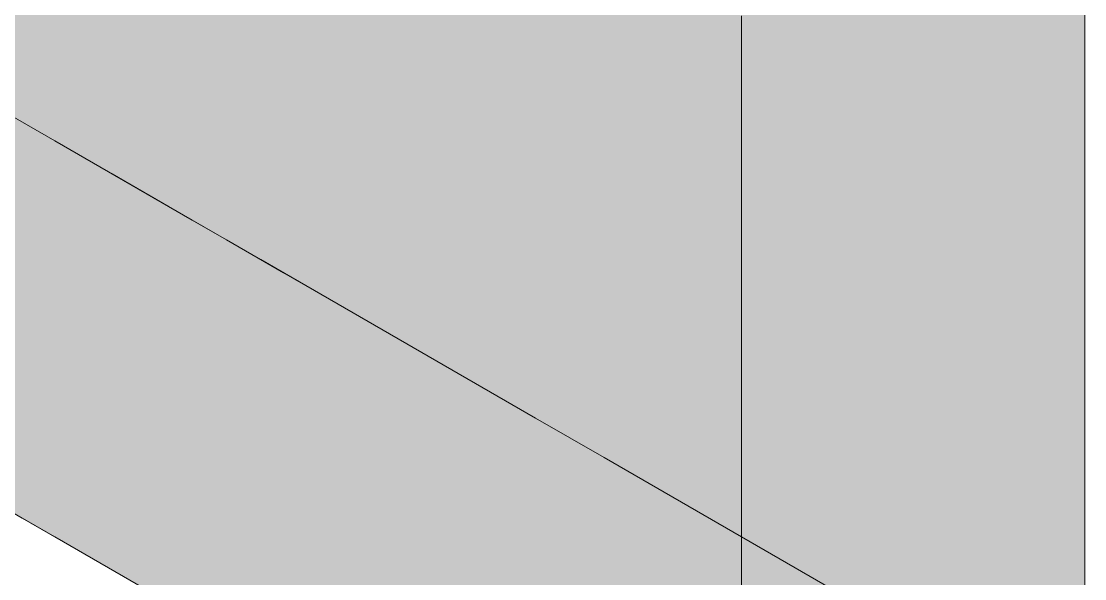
# Model space of a CAD drawing. Header units: metres. Extents: x 349021 to 349543, y 9281040 to 9281959.
# Drawn here: x 349203.1457 to 349203.5481, y 9281043.4291 to 9281043.6403 of the extents above; entities that cross this region are included whole.
import ezdxf

# ---------------------------------------------------------------- set-up
doc = ezdxf.new("R2010")
doc.units = ezdxf.units.M
doc.header["$LTSCALE"] = 0.25
doc.layers.add('ISO-3D', color=7, linetype='CONTINUOUS', lineweight=13)
doc.layers.add('ISO-3D-ARISTAS', color=250, linetype='CONTINUOUS', lineweight=13)

msp = doc.modelspace()

# ---------------------------------------------------------------- linework, layer by layer
at = {"layer": 'ISO-3D', "true_color": 0x9e9d98}
for points in [[(349203.47017, 9281043.64), (349203.44419, 9281043.655), (349203.47017, 9281043.66812), (349203.44419, 9281043.68312)], [(349203.52213, 9281043.63812), (349203.49615, 9281043.65312), (349203.52213, 9281043.66625), (349203.49615, 9281043.68125)], [(349203.18005, 9281043.63875), (349203.1584, 9281043.65125), (349203.18005, 9281043.66687), (349203.1584, 9281043.67937)], [(349203.2883, 9281043.6325), (349203.26665, 9281043.645), (349203.2883, 9281043.66062), (349203.26665, 9281043.67312)], [(349203.34026, 9281043.63062), (349203.31428, 9281043.64562), (349203.34026, 9281043.65875), (349203.31428, 9281043.67375)], [(349203.39222, 9281043.62875), (349203.36624, 9281043.64375), (349203.39222, 9281043.65687), (349203.36624, 9281043.67187)], [(349203.14603, 9281043.62583), (349203.12128, 9281043.64011), (349203.14603, 9281043.65477), (349203.12128, 9281043.66906)], [(349203.19551, 9281043.6262), (349203.17077, 9281043.64049), (349203.19551, 9281043.65515), (349203.17077, 9281043.66944)], [(349203.245, 9281043.62658), (349203.22026, 9281043.64086), (349203.245, 9281043.65553), (349203.22026, 9281043.66981)], [(349203.245, 9281043.62937), (349203.22335, 9281043.64187), (349203.245, 9281043.6575), (349203.22335, 9281043.67)], [(349203.29449, 9281043.62695), (349203.26974, 9281043.64124), (349203.29449, 9281043.6559), (349203.26974, 9281043.67019)], [(349203.34397, 9281043.62733), (349203.31923, 9281043.64162), (349203.34397, 9281043.65628), (349203.31923, 9281043.67056)], [(349203.39346, 9281043.62771), (349203.36872, 9281043.64199), (349203.39346, 9281043.65665), (349203.36872, 9281043.67094)], [(349203.44419, 9281043.62687), (349203.41821, 9281043.64187), (349203.44419, 9281043.655), (349203.41821, 9281043.67)], [(349203.49615, 9281043.625), (349203.47017, 9281043.64), (349203.49615, 9281043.65312), (349203.47017, 9281043.66812)], [(349203.1584, 9281043.62312), (349203.13242, 9281043.63812), (349203.1584, 9281043.65125), (349203.13242, 9281043.66625)], [(349203.2017, 9281043.62625), (349203.18005, 9281043.63875), (349203.2017, 9281043.65437), (349203.18005, 9281043.66687)], [(349203.54811, 9281043.62312), (349203.52213, 9281043.63812), (349203.54811, 9281043.65125), (349203.52213, 9281043.66625)], [(349203.31428, 9281043.6175), (349203.2883, 9281043.6325), (349203.31428, 9281043.64562), (349203.2883, 9281043.66062)], [(349203.26665, 9281043.61687), (349203.245, 9281043.62937), (349203.26665, 9281043.645), (349203.245, 9281043.6575)], [(349203.26974, 9281043.61229), (349203.245, 9281043.62658), (349203.26974, 9281043.64124), (349203.245, 9281043.65553)], [(349203.31923, 9281043.61267), (349203.29449, 9281043.62695), (349203.31923, 9281043.64162), (349203.29449, 9281043.6559)], [(349203.36624, 9281043.61562), (349203.34026, 9281043.63062), (349203.36624, 9281043.64375), (349203.34026, 9281043.65875)], [(349203.36872, 9281043.61305), (349203.34397, 9281043.62733), (349203.36872, 9281043.64199), (349203.34397, 9281043.65628)], [(349203.41821, 9281043.61375), (349203.39222, 9281043.62875), (349203.41821, 9281043.64187), (349203.39222, 9281043.65687)], [(349203.41821, 9281043.61342), (349203.39346, 9281043.62771), (349203.41821, 9281043.64237), (349203.39346, 9281043.65665)], [(349203.17077, 9281043.61154), (349203.14603, 9281043.62583), (349203.17077, 9281043.64049), (349203.14603, 9281043.65477)], [(349203.22026, 9281043.61192), (349203.19551, 9281043.6262), (349203.22026, 9281043.64086), (349203.19551, 9281043.65515)], [(349203.22335, 9281043.61375), (349203.2017, 9281043.62625), (349203.22335, 9281043.64187), (349203.2017, 9281043.65437)], [(349203.47017, 9281043.61187), (349203.44419, 9281043.62687), (349203.47017, 9281043.64), (349203.44419, 9281043.655)], [(349203.52213, 9281043.61), (349203.49615, 9281043.625), (349203.52213, 9281043.63812), (349203.49615, 9281043.65312)], [(349203.18005, 9281043.61062), (349203.1584, 9281043.62312), (349203.18005, 9281043.63875), (349203.1584, 9281043.65125)], [(349203.2883, 9281043.60437), (349203.26665, 9281043.61687), (349203.2883, 9281043.6325), (349203.26665, 9281043.645)], [(349203.34026, 9281043.6025), (349203.31428, 9281043.6175), (349203.34026, 9281043.63062), (349203.31428, 9281043.64562)], [(349203.39222, 9281043.60062), (349203.36624, 9281043.61562), (349203.39222, 9281043.62875), (349203.36624, 9281043.64375)], [(349203.14603, 9281043.59688), (349203.12128, 9281043.61117), (349203.14603, 9281043.62583), (349203.12128, 9281043.64011)], [(349203.19551, 9281043.59726), (349203.17077, 9281043.61154), (349203.19551, 9281043.6262), (349203.17077, 9281043.64049)], [(349203.245, 9281043.59763), (349203.22026, 9281043.61192), (349203.245, 9281043.62658), (349203.22026, 9281043.64086)], [(349203.245, 9281043.60125), (349203.22335, 9281043.61375), (349203.245, 9281043.62937), (349203.22335, 9281043.64187)], [(349203.29449, 9281043.59801), (349203.26974, 9281043.61229), (349203.29449, 9281043.62695), (349203.26974, 9281043.64124)], [(349203.34397, 9281043.59838), (349203.31923, 9281043.61267), (349203.34397, 9281043.62733), (349203.31923, 9281043.64162)], [(349203.39346, 9281043.59876), (349203.36872, 9281043.61305), (349203.39346, 9281043.62771), (349203.36872, 9281043.64199)], [(349203.44419, 9281043.59875), (349203.41821, 9281043.61375), (349203.44419, 9281043.62687), (349203.41821, 9281043.64187)], [(349203.49615, 9281043.59687), (349203.47017, 9281043.61187), (349203.49615, 9281043.625), (349203.47017, 9281043.64)], [(349203.1584, 9281043.595), (349203.13242, 9281043.61), (349203.1584, 9281043.62312), (349203.13242, 9281043.63812)], [(349203.2017, 9281043.59812), (349203.18005, 9281043.61062), (349203.2017, 9281043.62625), (349203.18005, 9281043.63875)], [(349203.54811, 9281043.595), (349203.52213, 9281043.61), (349203.54811, 9281043.62312), (349203.52213, 9281043.63812)], [(349203.31428, 9281043.58937), (349203.2883, 9281043.60437), (349203.31428, 9281043.6175), (349203.2883, 9281043.6325)], [(349203.26665, 9281043.58875), (349203.245, 9281043.60125), (349203.26665, 9281043.61687), (349203.245, 9281043.62937)], [(349203.36624, 9281043.5875), (349203.34026, 9281043.6025), (349203.36624, 9281043.61562), (349203.34026, 9281043.63062)], [(349203.36872, 9281043.5841), (349203.34397, 9281043.59838), (349203.36872, 9281043.61305), (349203.34397, 9281043.62733)], [(349203.41821, 9281043.58562), (349203.39222, 9281043.60062), (349203.41821, 9281043.61375), (349203.39222, 9281043.62875)], [(349203.41821, 9281043.58447), (349203.39346, 9281043.59876), (349203.41821, 9281043.61342), (349203.39346, 9281043.62771)], [(349203.17077, 9281043.58259), (349203.14603, 9281043.59688), (349203.17077, 9281043.61154), (349203.14603, 9281043.62583)], [(349203.22026, 9281043.58297), (349203.19551, 9281043.59726), (349203.22026, 9281043.61192), (349203.19551, 9281043.6262)], [(349203.22335, 9281043.58562), (349203.2017, 9281043.59812), (349203.22335, 9281043.61375), (349203.2017, 9281043.62625)], [(349203.26974, 9281043.58335), (349203.245, 9281043.59763), (349203.26974, 9281043.61229), (349203.245, 9281043.62658)], [(349203.31923, 9281043.58372), (349203.29449, 9281043.59801), (349203.31923, 9281043.61267), (349203.29449, 9281043.62695)], [(349203.47017, 9281043.58375), (349203.44419, 9281043.59875), (349203.47017, 9281043.61187), (349203.44419, 9281043.62687)], [(349203.52213, 9281043.58187), (349203.49615, 9281043.59687), (349203.52213, 9281043.61), (349203.49615, 9281043.625)], [(349203.18005, 9281043.5825), (349203.1584, 9281043.595), (349203.18005, 9281043.61062), (349203.1584, 9281043.62312)], [(349203.2883, 9281043.57625), (349203.26665, 9281043.58875), (349203.2883, 9281043.60437), (349203.26665, 9281043.61687)], [(349203.34026, 9281043.57437), (349203.31428, 9281043.58937), (349203.34026, 9281043.6025), (349203.31428, 9281043.6175)], [(349203.39222, 9281043.5725), (349203.36624, 9281043.5875), (349203.39222, 9281043.60062), (349203.36624, 9281043.61562)], [(349203.19551, 9281043.56831), (349203.17077, 9281043.58259), (349203.19551, 9281043.59726), (349203.17077, 9281043.61154)], [(349203.245, 9281043.56868), (349203.22026, 9281043.58297), (349203.245, 9281043.59763), (349203.22026, 9281043.61192)], [(349203.245, 9281043.57312), (349203.22335, 9281043.58562), (349203.245, 9281043.60125), (349203.22335, 9281043.61375)], [(349203.29449, 9281043.56906), (349203.26974, 9281043.58335), (349203.29449, 9281043.59801), (349203.26974, 9281043.61229)], [(349203.34397, 9281043.56944), (349203.31923, 9281043.58372), (349203.34397, 9281043.59838), (349203.31923, 9281043.61267)], [(349203.39346, 9281043.56981), (349203.36872, 9281043.5841), (349203.39346, 9281043.59876), (349203.36872, 9281043.61305)], [(349203.44419, 9281043.57062), (349203.41821, 9281043.58562), (349203.44419, 9281043.59875), (349203.41821, 9281043.61375)], [(349203.49615, 9281043.56875), (349203.47017, 9281043.58375), (349203.49615, 9281043.59687), (349203.47017, 9281043.61187)], [(349203.14603, 9281043.56793), (349203.12128, 9281043.58222), (349203.14603, 9281043.59688), (349203.12128, 9281043.61117)], [(349203.2017, 9281043.57), (349203.18005, 9281043.5825), (349203.2017, 9281043.59812), (349203.18005, 9281043.61062)], [(349203.54811, 9281043.56687), (349203.52213, 9281043.58187), (349203.54811, 9281043.595), (349203.52213, 9281043.61)], [(349203.31428, 9281043.56125), (349203.2883, 9281043.57625), (349203.31428, 9281043.58937), (349203.2883, 9281043.60437)], [(349203.26665, 9281043.56062), (349203.245, 9281043.57312), (349203.26665, 9281043.58875), (349203.245, 9281043.60125)], [(349203.36624, 9281043.55937), (349203.34026, 9281043.57437), (349203.36624, 9281043.5875), (349203.34026, 9281043.6025)], [(349203.41821, 9281043.5575), (349203.39222, 9281043.5725), (349203.41821, 9281043.58562), (349203.39222, 9281043.60062)], [(349203.17077, 9281043.55365), (349203.14603, 9281043.56793), (349203.17077, 9281043.58259), (349203.14603, 9281043.59688)], [(349203.22026, 9281043.55402), (349203.19551, 9281043.56831), (349203.22026, 9281043.58297), (349203.19551, 9281043.59726)], [(349203.22335, 9281043.5575), (349203.2017, 9281043.57), (349203.22335, 9281043.58562), (349203.2017, 9281043.59812)], [(349203.26974, 9281043.5544), (349203.245, 9281043.56868), (349203.26974, 9281043.58335), (349203.245, 9281043.59763)], [(349203.31923, 9281043.55477), (349203.29449, 9281043.56906), (349203.31923, 9281043.58372), (349203.29449, 9281043.59801)], [(349203.36872, 9281043.55515), (349203.34397, 9281043.56944), (349203.36872, 9281043.5841), (349203.34397, 9281043.59838)], [(349203.41821, 9281043.55553), (349203.39346, 9281043.56981), (349203.41821, 9281043.58447), (349203.39346, 9281043.59876)], [(349203.47017, 9281043.55562), (349203.44419, 9281043.57062), (349203.47017, 9281043.58375), (349203.44419, 9281043.59875)], [(349203.52213, 9281043.55375), (349203.49615, 9281043.56875), (349203.52213, 9281043.58187), (349203.49615, 9281043.59687)], [(349203.2883, 9281043.54812), (349203.26665, 9281043.56062), (349203.2883, 9281043.57625), (349203.26665, 9281043.58875)], [(349203.34026, 9281043.54625), (349203.31428, 9281043.56125), (349203.34026, 9281043.57437), (349203.31428, 9281043.58937)], [(349203.39222, 9281043.54437), (349203.36624, 9281043.55937), (349203.39222, 9281043.5725), (349203.36624, 9281043.5875)], [(349203.245, 9281043.545), (349203.22335, 9281043.5575), (349203.245, 9281043.57312), (349203.22335, 9281043.58562)], [(349203.29449, 9281043.54011), (349203.26974, 9281043.5544), (349203.29449, 9281043.56906), (349203.26974, 9281043.58335)], [(349203.34397, 9281043.54049), (349203.31923, 9281043.55477), (349203.34397, 9281043.56944), (349203.31923, 9281043.58372)], [(349203.39346, 9281043.54086), (349203.36872, 9281043.55515), (349203.39346, 9281043.56981), (349203.36872, 9281043.5841)], [(349203.44419, 9281043.5425), (349203.41821, 9281043.5575), (349203.44419, 9281043.57062), (349203.41821, 9281043.58562)], [(349203.49615, 9281043.54062), (349203.47017, 9281043.55562), (349203.49615, 9281043.56875), (349203.47017, 9281043.58375)], [(349203.14603, 9281043.53898), (349203.12128, 9281043.55327), (349203.14603, 9281043.56793), (349203.12128, 9281043.58222)], [(349203.19551, 9281043.53936), (349203.17077, 9281043.55365), (349203.19551, 9281043.56831), (349203.17077, 9281043.58259)], [(349203.245, 9281043.53974), (349203.22026, 9281043.55402), (349203.245, 9281043.56868), (349203.22026, 9281043.58297)], [(349203.54811, 9281043.53875), (349203.52213, 9281043.55375), (349203.54811, 9281043.56687), (349203.52213, 9281043.58187)], [(349203.31428, 9281043.53312), (349203.2883, 9281043.54812), (349203.31428, 9281043.56125), (349203.2883, 9281043.57625)], [(349203.26665, 9281043.5325), (349203.245, 9281043.545), (349203.26665, 9281043.56062), (349203.245, 9281043.57312)], [(349203.36624, 9281043.53125), (349203.34026, 9281043.54625), (349203.36624, 9281043.55937), (349203.34026, 9281043.57437)], [(349203.41821, 9281043.52937), (349203.39222, 9281043.54437), (349203.41821, 9281043.5575), (349203.39222, 9281043.5725)], [(349203.17077, 9281043.5247), (349203.14603, 9281043.53898), (349203.17077, 9281043.55365), (349203.14603, 9281043.56793)], [(349203.22026, 9281043.52508), (349203.19551, 9281043.53936), (349203.22026, 9281043.55402), (349203.19551, 9281043.56831)], [(349203.26974, 9281043.52545), (349203.245, 9281043.53974), (349203.26974, 9281043.5544), (349203.245, 9281043.56868)], [(349203.31923, 9281043.52583), (349203.29449, 9281043.54011), (349203.31923, 9281043.55477), (349203.29449, 9281043.56906)], [(349203.36872, 9281043.5262), (349203.34397, 9281043.54049), (349203.36872, 9281043.55515), (349203.34397, 9281043.56944)], [(349203.41821, 9281043.52658), (349203.39346, 9281043.54086), (349203.41821, 9281043.55553), (349203.39346, 9281043.56981)], [(349203.47017, 9281043.5275), (349203.44419, 9281043.5425), (349203.47017, 9281043.55562), (349203.44419, 9281043.57062)], [(349203.52213, 9281043.52562), (349203.49615, 9281043.54062), (349203.52213, 9281043.55375), (349203.49615, 9281043.56875)], [(349203.2883, 9281043.52), (349203.26665, 9281043.5325), (349203.2883, 9281043.54812), (349203.26665, 9281043.56062)], [(349203.34026, 9281043.51812), (349203.31428, 9281043.53312), (349203.34026, 9281043.54625), (349203.31428, 9281043.56125)], [(349203.39222, 9281043.51625), (349203.36624, 9281043.53125), (349203.39222, 9281043.54437), (349203.36624, 9281043.55937)], [(349203.39346, 9281043.51192), (349203.36872, 9281043.5262), (349203.39346, 9281043.54086), (349203.36872, 9281043.55515)], [(349203.44419, 9281043.51437), (349203.41821, 9281043.52937), (349203.44419, 9281043.5425), (349203.41821, 9281043.5575)], [(349203.49615, 9281043.5125), (349203.47017, 9281043.5275), (349203.49615, 9281043.54062), (349203.47017, 9281043.55562)], [(349203.14603, 9281043.51004), (349203.12128, 9281043.52432), (349203.14603, 9281043.53898), (349203.12128, 9281043.55327)], [(349203.19551, 9281043.51041), (349203.17077, 9281043.5247), (349203.19551, 9281043.53936), (349203.17077, 9281043.55365)], [(349203.245, 9281043.51079), (349203.22026, 9281043.52508), (349203.245, 9281043.53974), (349203.22026, 9281043.55402)], [(349203.29449, 9281043.51117), (349203.26974, 9281043.52545), (349203.29449, 9281043.54011), (349203.26974, 9281043.5544)], [(349203.34397, 9281043.51154), (349203.31923, 9281043.52583), (349203.34397, 9281043.54049), (349203.31923, 9281043.55477)], [(349203.54811, 9281043.51062), (349203.52213, 9281043.52562), (349203.54811, 9281043.53875), (349203.52213, 9281043.55375)], [(349203.31428, 9281043.505), (349203.2883, 9281043.52), (349203.31428, 9281043.53312), (349203.2883, 9281043.54812)], [(349203.36624, 9281043.50312), (349203.34026, 9281043.51812), (349203.36624, 9281043.53125), (349203.34026, 9281043.54625)], [(349203.41821, 9281043.50125), (349203.39222, 9281043.51625), (349203.41821, 9281043.52937), (349203.39222, 9281043.54437)], [(349203.17077, 9281043.49575), (349203.14603, 9281043.51004), (349203.17077, 9281043.5247), (349203.14603, 9281043.53898)], [(349203.22026, 9281043.49613), (349203.19551, 9281043.51041), (349203.22026, 9281043.52508), (349203.19551, 9281043.53936)], [(349203.26974, 9281043.4965), (349203.245, 9281043.51079), (349203.26974, 9281043.52545), (349203.245, 9281043.53974)], [(349203.31923, 9281043.49688), (349203.29449, 9281043.51117), (349203.31923, 9281043.52583), (349203.29449, 9281043.54011)], [(349203.36872, 9281043.49726), (349203.34397, 9281043.51154), (349203.36872, 9281043.5262), (349203.34397, 9281043.54049)], [(349203.41821, 9281043.49763), (349203.39346, 9281043.51192), (349203.41821, 9281043.52658), (349203.39346, 9281043.54086)], [(349203.47017, 9281043.49937), (349203.44419, 9281043.51437), (349203.47017, 9281043.5275), (349203.44419, 9281043.5425)], [(349203.52213, 9281043.4975), (349203.49615, 9281043.5125), (349203.52213, 9281043.52562), (349203.49615, 9281043.54062)], [(349203.34026, 9281043.49), (349203.31428, 9281043.505), (349203.34026, 9281043.51812), (349203.31428, 9281043.53312)], [(349203.39222, 9281043.48812), (349203.36624, 9281043.50312), (349203.39222, 9281043.51625), (349203.36624, 9281043.53125)], [(349203.44419, 9281043.48625), (349203.41821, 9281043.50125), (349203.44419, 9281043.51437), (349203.41821, 9281043.52937)], [(349203.49615, 9281043.48437), (349203.47017, 9281043.49937), (349203.49615, 9281043.5125), (349203.47017, 9281043.5275)], [(349203.14603, 9281043.48109), (349203.12128, 9281043.49538), (349203.14603, 9281043.51004), (349203.12128, 9281043.52432)], [(349203.19551, 9281043.48147), (349203.17077, 9281043.49575), (349203.19551, 9281043.51041), (349203.17077, 9281043.5247)], [(349203.245, 9281043.48184), (349203.22026, 9281043.49613), (349203.245, 9281043.51079), (349203.22026, 9281043.52508)], [(349203.29449, 9281043.48222), (349203.26974, 9281043.4965), (349203.29449, 9281043.51117), (349203.26974, 9281043.52545)], [(349203.34397, 9281043.48259), (349203.31923, 9281043.49688), (349203.34397, 9281043.51154), (349203.31923, 9281043.52583)], [(349203.39346, 9281043.48297), (349203.36872, 9281043.49726), (349203.39346, 9281043.51192), (349203.36872, 9281043.5262)], [(349203.54811, 9281043.4825), (349203.52213, 9281043.4975), (349203.54811, 9281043.51062), (349203.52213, 9281043.52562)], [(349203.36624, 9281043.475), (349203.34026, 9281043.49), (349203.36624, 9281043.50312), (349203.34026, 9281043.51812)], [(349203.41821, 9281043.47312), (349203.39222, 9281043.48812), (349203.41821, 9281043.50125), (349203.39222, 9281043.51625)], [(349203.26974, 9281043.46756), (349203.245, 9281043.48184), (349203.26974, 9281043.4965), (349203.245, 9281043.51079)], [(349203.31923, 9281043.46793), (349203.29449, 9281043.48222), (349203.31923, 9281043.49688), (349203.29449, 9281043.51117)], [(349203.36872, 9281043.46831), (349203.34397, 9281043.48259), (349203.36872, 9281043.49726), (349203.34397, 9281043.51154)], [(349203.41821, 9281043.46868), (349203.39346, 9281043.48297), (349203.41821, 9281043.49763), (349203.39346, 9281043.51192)], [(349203.47017, 9281043.47125), (349203.44419, 9281043.48625), (349203.47017, 9281043.49937), (349203.44419, 9281043.51437)], [(349203.52213, 9281043.46937), (349203.49615, 9281043.48437), (349203.52213, 9281043.4975), (349203.49615, 9281043.5125)], [(349203.17077, 9281043.4668), (349203.14603, 9281043.48109), (349203.17077, 9281043.49575), (349203.14603, 9281043.51004)], [(349203.22026, 9281043.46718), (349203.19551, 9281043.48147), (349203.22026, 9281043.49613), (349203.19551, 9281043.51041)], [(349203.39222, 9281043.46), (349203.36624, 9281043.475), (349203.39222, 9281043.48812), (349203.36624, 9281043.50312)], [(349203.44419, 9281043.45812), (349203.41821, 9281043.47312), (349203.44419, 9281043.48625), (349203.41821, 9281043.50125)], [(349203.49615, 9281043.45625), (349203.47017, 9281043.47125), (349203.49615, 9281043.48437), (349203.47017, 9281043.49937)], [(349203.14603, 9281043.45214), (349203.12128, 9281043.46643), (349203.14603, 9281043.48109), (349203.12128, 9281043.49538)], [(349203.19551, 9281043.45252), (349203.17077, 9281043.4668), (349203.19551, 9281043.48147), (349203.17077, 9281043.49575)], [(349203.245, 9281043.45289), (349203.22026, 9281043.46718), (349203.245, 9281043.48184), (349203.22026, 9281043.49613)], [(349203.29449, 9281043.45327), (349203.26974, 9281043.46756), (349203.29449, 9281043.48222), (349203.26974, 9281043.4965)], [(349203.34397, 9281043.45365), (349203.31923, 9281043.46793), (349203.34397, 9281043.48259), (349203.31923, 9281043.49688)], [(349203.39346, 9281043.45402), (349203.36872, 9281043.46831), (349203.39346, 9281043.48297), (349203.36872, 9281043.49726)], [(349203.54811, 9281043.45437), (349203.52213, 9281043.46937), (349203.54811, 9281043.4825), (349203.52213, 9281043.4975)], [(349203.41821, 9281043.445), (349203.39222, 9281043.46), (349203.41821, 9281043.47312), (349203.39222, 9281043.48812)], [(349203.36872, 9281043.43936), (349203.34397, 9281043.45365), (349203.36872, 9281043.46831), (349203.34397, 9281043.48259)], [(349203.41821, 9281043.43974), (349203.39346, 9281043.45402), (349203.41821, 9281043.46868), (349203.39346, 9281043.48297)], [(349203.47017, 9281043.44312), (349203.44419, 9281043.45812), (349203.47017, 9281043.47125), (349203.44419, 9281043.48625)], [(349203.52213, 9281043.44125), (349203.49615, 9281043.45625), (349203.52213, 9281043.46937), (349203.49615, 9281043.48437)], [(349203.17077, 9281043.43786), (349203.14603, 9281043.45214), (349203.17077, 9281043.4668), (349203.14603, 9281043.48109)], [(349203.22026, 9281043.43823), (349203.19551, 9281043.45252), (349203.22026, 9281043.46718), (349203.19551, 9281043.48147)], [(349203.26974, 9281043.43861), (349203.245, 9281043.45289), (349203.26974, 9281043.46756), (349203.245, 9281043.48184)], [(349203.31923, 9281043.43898), (349203.29449, 9281043.45327), (349203.31923, 9281043.46793), (349203.29449, 9281043.48222)], [(349203.44419, 9281043.43), (349203.41821, 9281043.445), (349203.44419, 9281043.45812), (349203.41821, 9281043.47312)], [(349203.49615, 9281043.42812), (349203.47017, 9281043.44312), (349203.49615, 9281043.45625), (349203.47017, 9281043.47125)], [(349203.19551, 9281043.42357), (349203.17077, 9281043.43786), (349203.19551, 9281043.45252), (349203.17077, 9281043.4668)], [(349203.245, 9281043.42395), (349203.22026, 9281043.43823), (349203.245, 9281043.45289), (349203.22026, 9281043.46718)], [(349203.29449, 9281043.42432), (349203.26974, 9281043.43861), (349203.29449, 9281043.45327), (349203.26974, 9281043.46756)], [(349203.34397, 9281043.4247), (349203.31923, 9281043.43898), (349203.34397, 9281043.45365), (349203.31923, 9281043.46793)], [(349203.39346, 9281043.42508), (349203.36872, 9281043.43936), (349203.39346, 9281043.45402), (349203.36872, 9281043.46831)], [(349203.54811, 9281043.42625), (349203.52213, 9281043.44125), (349203.54811, 9281043.45437), (349203.52213, 9281043.46937)], [(349203.47017, 9281043.415), (349203.44419, 9281043.43), (349203.47017, 9281043.44312), (349203.44419, 9281043.45812)], [(349203.52213, 9281043.41312), (349203.49615, 9281043.42812), (349203.52213, 9281043.44125), (349203.49615, 9281043.45625)], [(349203.22026, 9281043.40929), (349203.19551, 9281043.42357), (349203.22026, 9281043.43823), (349203.19551, 9281043.45252)], [(349203.26974, 9281043.40966), (349203.245, 9281043.42395), (349203.26974, 9281043.43861), (349203.245, 9281043.45289)], [(349203.31923, 9281043.41004), (349203.29449, 9281043.42432), (349203.31923, 9281043.43898), (349203.29449, 9281043.45327)], [(349203.36872, 9281043.41041), (349203.34397, 9281043.4247), (349203.36872, 9281043.43936), (349203.34397, 9281043.45365)], [(349203.41821, 9281043.41079), (349203.39346, 9281043.42508), (349203.41821, 9281043.43974), (349203.39346, 9281043.45402)], [(349203.49615, 9281043.4), (349203.47017, 9281043.415), (349203.49615, 9281043.42812), (349203.47017, 9281043.44312)], [(349203.245, 9281043.395), (349203.22026, 9281043.40929), (349203.245, 9281043.42395), (349203.22026, 9281043.43823)], [(349203.29449, 9281043.39538), (349203.26974, 9281043.40966), (349203.29449, 9281043.42432), (349203.26974, 9281043.43861)], [(349203.34397, 9281043.39575), (349203.31923, 9281043.41004), (349203.34397, 9281043.4247), (349203.31923, 9281043.43898)], [(349203.39346, 9281043.39613), (349203.36872, 9281043.41041), (349203.39346, 9281043.42508), (349203.36872, 9281043.43936)], [(349203.54811, 9281043.39812), (349203.52213, 9281043.41312), (349203.54811, 9281043.42625), (349203.52213, 9281043.44125)]]:
    msp.add_solid(points, dxfattribs=at)
at = {"layer": 'ISO-3D', "true_color": 0x8e8d88}
for points in [[(349203.48316, 9281043.65092), (349203.46151, 9281043.63842), (349203.48316, 9281043.67987), (349203.46151, 9281043.66737)], [(349203.52646, 9281043.64697), (349203.50481, 9281043.63447), (349203.52646, 9281043.67592), (349203.50481, 9281043.66342)], [(349203.46151, 9281043.63842), (349203.43986, 9281043.62592), (349203.46151, 9281043.66737), (349203.43986, 9281043.65487)], [(349203.50481, 9281043.63447), (349203.48316, 9281043.62197), (349203.50481, 9281043.66342), (349203.48316, 9281043.65092)], [(349203.54811, 9281043.63053), (349203.52646, 9281043.61803), (349203.54811, 9281043.65947), (349203.52646, 9281043.64697)], [(349203.43986, 9281043.62592), (349203.41821, 9281043.61342), (349203.43986, 9281043.65487), (349203.41821, 9281043.64237)], [(349203.48316, 9281043.62197), (349203.46151, 9281043.60947), (349203.48316, 9281043.65092), (349203.46151, 9281043.63842)], [(349203.52646, 9281043.61803), (349203.50481, 9281043.60553), (349203.52646, 9281043.64697), (349203.50481, 9281043.63447)], [(349203.46151, 9281043.60947), (349203.43986, 9281043.59697), (349203.46151, 9281043.63842), (349203.43986, 9281043.62592)], [(349203.50481, 9281043.60553), (349203.48316, 9281043.59303), (349203.50481, 9281043.63447), (349203.48316, 9281043.62197)], [(349203.54811, 9281043.60158), (349203.52646, 9281043.58908), (349203.54811, 9281043.63053), (349203.52646, 9281043.61803)], [(349203.43986, 9281043.59697), (349203.41821, 9281043.58447), (349203.43986, 9281043.62592), (349203.41821, 9281043.61342)], [(349203.48316, 9281043.59303), (349203.46151, 9281043.58053), (349203.48316, 9281043.62197), (349203.46151, 9281043.60947)], [(349203.52646, 9281043.58908), (349203.50481, 9281043.57658), (349203.52646, 9281043.61803), (349203.50481, 9281043.60553)], [(349203.46151, 9281043.58053), (349203.43986, 9281043.56803), (349203.46151, 9281043.60947), (349203.43986, 9281043.59697)], [(349203.50481, 9281043.57658), (349203.48316, 9281043.56408), (349203.50481, 9281043.60553), (349203.48316, 9281043.59303)], [(349203.54811, 9281043.57263), (349203.52646, 9281043.56013), (349203.54811, 9281043.60158), (349203.52646, 9281043.58908)], [(349203.43986, 9281043.56803), (349203.41821, 9281043.55553), (349203.43986, 9281043.59697), (349203.41821, 9281043.58447)], [(349203.48316, 9281043.56408), (349203.46151, 9281043.55158), (349203.48316, 9281043.59303), (349203.46151, 9281043.58053)], [(349203.52646, 9281043.56013), (349203.50481, 9281043.54763), (349203.52646, 9281043.58908), (349203.50481, 9281043.57658)], [(349203.46151, 9281043.55158), (349203.43986, 9281043.53908), (349203.46151, 9281043.58053), (349203.43986, 9281043.56803)], [(349203.50481, 9281043.54763), (349203.48316, 9281043.53513), (349203.50481, 9281043.57658), (349203.48316, 9281043.56408)], [(349203.54811, 9281043.54368), (349203.52646, 9281043.53118), (349203.54811, 9281043.57263), (349203.52646, 9281043.56013)], [(349203.43986, 9281043.53908), (349203.41821, 9281043.52658), (349203.43986, 9281043.56803), (349203.41821, 9281043.55553)], [(349203.48316, 9281043.53513), (349203.46151, 9281043.52263), (349203.48316, 9281043.56408), (349203.46151, 9281043.55158)], [(349203.52646, 9281043.53118), (349203.50481, 9281043.51868), (349203.52646, 9281043.56013), (349203.50481, 9281043.54763)], [(349203.46151, 9281043.52263), (349203.43986, 9281043.51013), (349203.46151, 9281043.55158), (349203.43986, 9281043.53908)], [(349203.50481, 9281043.51868), (349203.48316, 9281043.50618), (349203.50481, 9281043.54763), (349203.48316, 9281043.53513)], [(349203.54811, 9281043.51474), (349203.52646, 9281043.50224), (349203.54811, 9281043.54368), (349203.52646, 9281043.53118)], [(349203.43986, 9281043.51013), (349203.41821, 9281043.49763), (349203.43986, 9281043.53908), (349203.41821, 9281043.52658)], [(349203.48316, 9281043.50618), (349203.46151, 9281043.49368), (349203.48316, 9281043.53513), (349203.46151, 9281043.52263)], [(349203.52646, 9281043.50224), (349203.50481, 9281043.48974), (349203.52646, 9281043.53118), (349203.50481, 9281043.51868)], [(349203.46151, 9281043.49368), (349203.43986, 9281043.48118), (349203.46151, 9281043.52263), (349203.43986, 9281043.51013)], [(349203.50481, 9281043.48974), (349203.48316, 9281043.47724), (349203.50481, 9281043.51868), (349203.48316, 9281043.50618)], [(349203.54811, 9281043.48579), (349203.52646, 9281043.47329), (349203.54811, 9281043.51474), (349203.52646, 9281043.50224)], [(349203.43986, 9281043.48118), (349203.41821, 9281043.46868), (349203.43986, 9281043.51013), (349203.41821, 9281043.49763)], [(349203.48316, 9281043.47724), (349203.46151, 9281043.46474), (349203.48316, 9281043.50618), (349203.46151, 9281043.49368)], [(349203.52646, 9281043.47329), (349203.50481, 9281043.46079), (349203.52646, 9281043.50224), (349203.50481, 9281043.48974)], [(349203.46151, 9281043.46474), (349203.43986, 9281043.45224), (349203.46151, 9281043.49368), (349203.43986, 9281043.48118)], [(349203.50481, 9281043.46079), (349203.48316, 9281043.44829), (349203.50481, 9281043.48974), (349203.48316, 9281043.47724)], [(349203.54811, 9281043.45684), (349203.52646, 9281043.44434), (349203.54811, 9281043.48579), (349203.52646, 9281043.47329)], [(349203.43986, 9281043.45224), (349203.41821, 9281043.43974), (349203.43986, 9281043.48118), (349203.41821, 9281043.46868)], [(349203.48316, 9281043.44829), (349203.46151, 9281043.43579), (349203.48316, 9281043.47724), (349203.46151, 9281043.46474)], [(349203.52646, 9281043.44434), (349203.50481, 9281043.43184), (349203.52646, 9281043.47329), (349203.50481, 9281043.46079)], [(349203.46151, 9281043.43579), (349203.43986, 9281043.42329), (349203.46151, 9281043.46474), (349203.43986, 9281043.45224)], [(349203.50481, 9281043.43184), (349203.48316, 9281043.41934), (349203.50481, 9281043.46079), (349203.48316, 9281043.44829)], [(349203.54811, 9281043.42789), (349203.52646, 9281043.41539), (349203.54811, 9281043.45684), (349203.52646, 9281043.44434)], [(349203.43986, 9281043.42329), (349203.41821, 9281043.41079), (349203.43986, 9281043.45224), (349203.41821, 9281043.43974)], [(349203.48316, 9281043.41934), (349203.46151, 9281043.40684), (349203.48316, 9281043.44829), (349203.46151, 9281043.43579)], [(349203.52646, 9281043.41539), (349203.50481, 9281043.40289), (349203.52646, 9281043.44434), (349203.50481, 9281043.43184)], [(349203.46151, 9281043.40684), (349203.43986, 9281043.39434), (349203.46151, 9281043.43579), (349203.43986, 9281043.42329)], [(349203.50481, 9281043.40289), (349203.48316, 9281043.39039), (349203.50481, 9281043.43184), (349203.48316, 9281043.41934)]]:
    msp.add_solid(points, dxfattribs=at)
at = {"layer": 'ISO-3D', "true_color": 0xb0aea8}
for points in [[(349203.1584, 9281043.595), (349203.13675, 9281043.5825), (349203.13242, 9281043.61), (349203.11077, 9281043.5975)], [(349203.18438, 9281043.58), (349203.16273, 9281043.5675), (349203.1584, 9281043.595), (349203.13675, 9281043.5825)], [(349203.16273, 9281043.5675), (349203.14108, 9281043.555), (349203.13675, 9281043.5825), (349203.1151, 9281043.57)], [(349203.21036, 9281043.565), (349203.18871, 9281043.5525), (349203.18438, 9281043.58), (349203.16273, 9281043.5675)], [(349203.18871, 9281043.5525), (349203.16706, 9281043.54), (349203.16273, 9281043.5675), (349203.14108, 9281043.555)], [(349203.23634, 9281043.55), (349203.21469, 9281043.5375), (349203.21036, 9281043.565), (349203.18871, 9281043.5525)], [(349203.16706, 9281043.54), (349203.14541, 9281043.5275), (349203.14108, 9281043.555), (349203.11943, 9281043.5425)], [(349203.21469, 9281043.5375), (349203.19304, 9281043.525), (349203.18871, 9281043.5525), (349203.16706, 9281043.54)], [(349203.26232, 9281043.535), (349203.24067, 9281043.5225), (349203.23634, 9281043.55), (349203.21469, 9281043.5375)], [(349203.19304, 9281043.525), (349203.17139, 9281043.5125), (349203.16706, 9281043.54), (349203.14541, 9281043.5275)], [(349203.24067, 9281043.5225), (349203.21902, 9281043.51), (349203.21469, 9281043.5375), (349203.19304, 9281043.525)], [(349203.2883, 9281043.52), (349203.26665, 9281043.5075), (349203.26232, 9281043.535), (349203.24067, 9281043.5225)], [(349203.17139, 9281043.5125), (349203.14974, 9281043.5), (349203.14541, 9281043.5275), (349203.12376, 9281043.515)], [(349203.21902, 9281043.51), (349203.19737, 9281043.4975), (349203.19304, 9281043.525), (349203.17139, 9281043.5125)], [(349203.26665, 9281043.5075), (349203.245, 9281043.495), (349203.24067, 9281043.5225), (349203.21902, 9281043.51)], [(349203.31428, 9281043.505), (349203.29263, 9281043.4925), (349203.2883, 9281043.52), (349203.26665, 9281043.5075)], [(349203.14974, 9281043.5), (349203.12809, 9281043.4875), (349203.12376, 9281043.515), (349203.10211, 9281043.5025)], [(349203.19737, 9281043.4975), (349203.17572, 9281043.485), (349203.17139, 9281043.5125), (349203.14974, 9281043.5)], [(349203.245, 9281043.495), (349203.22335, 9281043.4825), (349203.21902, 9281043.51), (349203.19737, 9281043.4975)], [(349203.29263, 9281043.4925), (349203.27098, 9281043.48), (349203.26665, 9281043.5075), (349203.245, 9281043.495)], [(349203.34026, 9281043.49), (349203.31861, 9281043.4775), (349203.31428, 9281043.505), (349203.29263, 9281043.4925)], [(349203.17572, 9281043.485), (349203.15407, 9281043.4725), (349203.14974, 9281043.5), (349203.12809, 9281043.4875)], [(349203.22335, 9281043.4825), (349203.2017, 9281043.47), (349203.19737, 9281043.4975), (349203.17572, 9281043.485)], [(349203.27098, 9281043.48), (349203.24933, 9281043.4675), (349203.245, 9281043.495), (349203.22335, 9281043.4825)], [(349203.31861, 9281043.4775), (349203.29696, 9281043.465), (349203.29263, 9281043.4925), (349203.27098, 9281043.48)], [(349203.15407, 9281043.4725), (349203.13242, 9281043.46), (349203.12809, 9281043.4875), (349203.10644, 9281043.475)], [(349203.36624, 9281043.475), (349203.34459, 9281043.4625), (349203.34026, 9281043.49), (349203.31861, 9281043.4775)], [(349203.2017, 9281043.47), (349203.18005, 9281043.4575), (349203.17572, 9281043.485), (349203.15407, 9281043.4725)], [(349203.24933, 9281043.4675), (349203.22768, 9281043.455), (349203.22335, 9281043.4825), (349203.2017, 9281043.47)], [(349203.29696, 9281043.465), (349203.27531, 9281043.4525), (349203.27098, 9281043.48), (349203.24933, 9281043.4675)], [(349203.34459, 9281043.4625), (349203.32294, 9281043.45), (349203.31861, 9281043.4775), (349203.29696, 9281043.465)], [(349203.39222, 9281043.46), (349203.37057, 9281043.4475), (349203.36624, 9281043.475), (349203.34459, 9281043.4625)], [(349203.18005, 9281043.4575), (349203.1584, 9281043.445), (349203.15407, 9281043.4725), (349203.13242, 9281043.46)], [(349203.22768, 9281043.455), (349203.20603, 9281043.4425), (349203.2017, 9281043.47), (349203.18005, 9281043.4575)], [(349203.27531, 9281043.4525), (349203.25366, 9281043.44), (349203.24933, 9281043.4675), (349203.22768, 9281043.455)], [(349203.32294, 9281043.45), (349203.30129, 9281043.4375), (349203.29696, 9281043.465), (349203.27531, 9281043.4525)], [(349203.37057, 9281043.4475), (349203.34892, 9281043.435), (349203.34459, 9281043.4625), (349203.32294, 9281043.45)], [(349203.41821, 9281043.445), (349203.39655, 9281043.4325), (349203.39222, 9281043.46), (349203.37057, 9281043.4475)], [(349203.20603, 9281043.4425), (349203.18438, 9281043.43), (349203.18005, 9281043.4575), (349203.1584, 9281043.445)], [(349203.25366, 9281043.44), (349203.23201, 9281043.4275), (349203.22768, 9281043.455), (349203.20603, 9281043.4425)], [(349203.30129, 9281043.4375), (349203.27964, 9281043.425), (349203.27531, 9281043.4525), (349203.25366, 9281043.44)], [(349203.34892, 9281043.435), (349203.32727, 9281043.4225), (349203.32294, 9281043.45), (349203.30129, 9281043.4375)], [(349203.39655, 9281043.4325), (349203.3749, 9281043.42), (349203.37057, 9281043.4475), (349203.34892, 9281043.435)], [(349203.23201, 9281043.4275), (349203.21036, 9281043.415), (349203.20603, 9281043.4425), (349203.18438, 9281043.43)], [(349203.44419, 9281043.43), (349203.42254, 9281043.4175), (349203.41821, 9281043.445), (349203.39655, 9281043.4325)], [(349203.27964, 9281043.425), (349203.25799, 9281043.4125), (349203.25366, 9281043.44), (349203.23201, 9281043.4275)], [(349203.32727, 9281043.4225), (349203.30562, 9281043.41), (349203.30129, 9281043.4375), (349203.27964, 9281043.425)], [(349203.3749, 9281043.42), (349203.35325, 9281043.4075), (349203.34892, 9281043.435), (349203.32727, 9281043.4225)], [(349203.42254, 9281043.4175), (349203.40088, 9281043.405), (349203.39655, 9281043.4325), (349203.3749, 9281043.42)], [(349203.47017, 9281043.415), (349203.44852, 9281043.4025), (349203.44419, 9281043.43), (349203.42254, 9281043.4175)]]:
    msp.add_solid(points, dxfattribs=at)
at = {"layer": 'ISO-3D-ARISTAS', "color": 250}
for p, q in [((349203.54811, 9281043.65947), (349203.54811, 9281043.63053)), ((349203.54811, 9281043.65125), (349203.54811, 9281043.62312)), ((349203.41821, 9281043.64237), (349203.41821, 9281043.61342)), ((349203.41821, 9281043.61342), (349203.41821, 9281043.64237)), ((349203.54811, 9281043.63053), (349203.54811, 9281043.60158)), ((349203.54811, 9281043.62312), (349203.54811, 9281043.595)), ((349203.41821, 9281043.61342), (349203.41821, 9281043.58447)), ((349203.41821, 9281043.58447), (349203.41821, 9281043.61342)), ((349203.13242, 9281043.61), (349203.1584, 9281043.595)), ((349203.1584, 9281043.595), (349203.13242, 9281043.61)), ((349203.54811, 9281043.60158), (349203.54811, 9281043.57263)), ((349203.18005, 9281043.5825), (349203.1584, 9281043.595)), ((349203.1584, 9281043.595), (349203.18438, 9281043.58)), ((349203.54811, 9281043.595), (349203.54811, 9281043.56687)), ((349203.41821, 9281043.58447), (349203.41821, 9281043.55553)), ((349203.41821, 9281043.55553), (349203.41821, 9281043.58447)), ((349203.2017, 9281043.57), (349203.18005, 9281043.5825)), ((349203.18438, 9281043.58), (349203.21036, 9281043.565)), ((349203.54811, 9281043.57263), (349203.54811, 9281043.54368)), ((349203.22335, 9281043.5575), (349203.2017, 9281043.57)), ((349203.21036, 9281043.565), (349203.23634, 9281043.55)), ((349203.54811, 9281043.56687), (349203.54811, 9281043.53875)), ((349203.245, 9281043.545), (349203.22335, 9281043.5575)), ((349203.41821, 9281043.55553), (349203.41821, 9281043.52658)), ((349203.41821, 9281043.52658), (349203.41821, 9281043.55553)), ((349203.23634, 9281043.55), (349203.26232, 9281043.535)), ((349203.26665, 9281043.5325), (349203.245, 9281043.545)), ((349203.54811, 9281043.54368), (349203.54811, 9281043.51474)), ((349203.26232, 9281043.535), (349203.2883, 9281043.52)), ((349203.54811, 9281043.53875), (349203.54811, 9281043.51062)), ((349203.2883, 9281043.52), (349203.26665, 9281043.5325)), ((349203.41821, 9281043.52658), (349203.41821, 9281043.49763)), ((349203.41821, 9281043.49763), (349203.41821, 9281043.52658)), ((349203.2883, 9281043.52), (349203.31428, 9281043.505)), ((349203.31428, 9281043.505), (349203.2883, 9281043.52)), ((349203.54811, 9281043.51474), (349203.54811, 9281043.48579)), ((349203.54811, 9281043.51062), (349203.54811, 9281043.4825)), ((349203.31428, 9281043.505), (349203.34026, 9281043.49)), ((349203.34026, 9281043.49), (349203.31428, 9281043.505)), ((349203.41821, 9281043.49763), (349203.41821, 9281043.46868)), ((349203.41821, 9281043.46868), (349203.41821, 9281043.49763)), ((349203.34026, 9281043.49), (349203.36624, 9281043.475)), ((349203.36624, 9281043.475), (349203.34026, 9281043.49)), ((349203.54811, 9281043.48579), (349203.54811, 9281043.45684)), ((349203.54811, 9281043.4825), (349203.54811, 9281043.45437)), ((349203.36624, 9281043.475), (349203.39222, 9281043.46)), ((349203.39222, 9281043.46), (349203.36624, 9281043.475)), ((349203.14603, 9281043.45214), (349203.12128, 9281043.46643)), ((349203.41821, 9281043.46868), (349203.41821, 9281043.43974)), ((349203.41821, 9281043.43974), (349203.41821, 9281043.46868)), ((349203.1584, 9281043.445), (349203.13242, 9281043.46)), ((349203.39222, 9281043.46), (349203.41821, 9281043.445)), ((349203.41821, 9281043.445), (349203.39222, 9281043.46)), ((349203.54811, 9281043.45684), (349203.54811, 9281043.42789)), ((349203.54811, 9281043.45437), (349203.54811, 9281043.42625)), ((349203.17077, 9281043.43786), (349203.14603, 9281043.45214)), ((349203.18438, 9281043.43), (349203.1584, 9281043.445)), ((349203.41821, 9281043.445), (349203.44419, 9281043.43)), ((349203.44419, 9281043.43), (349203.41821, 9281043.445)), ((349203.41821, 9281043.43974), (349203.41821, 9281043.41079)), ((349203.41821, 9281043.41079), (349203.41821, 9281043.43974)), ((349203.19551, 9281043.42357), (349203.17077, 9281043.43786)), ((349203.21036, 9281043.415), (349203.18438, 9281043.43)), ((349203.44419, 9281043.43), (349203.47017, 9281043.415)), ((349203.47017, 9281043.415), (349203.44419, 9281043.43))]:
    msp.add_line(p, q, dxfattribs=at)

doc.saveas('drawing.dxf')
